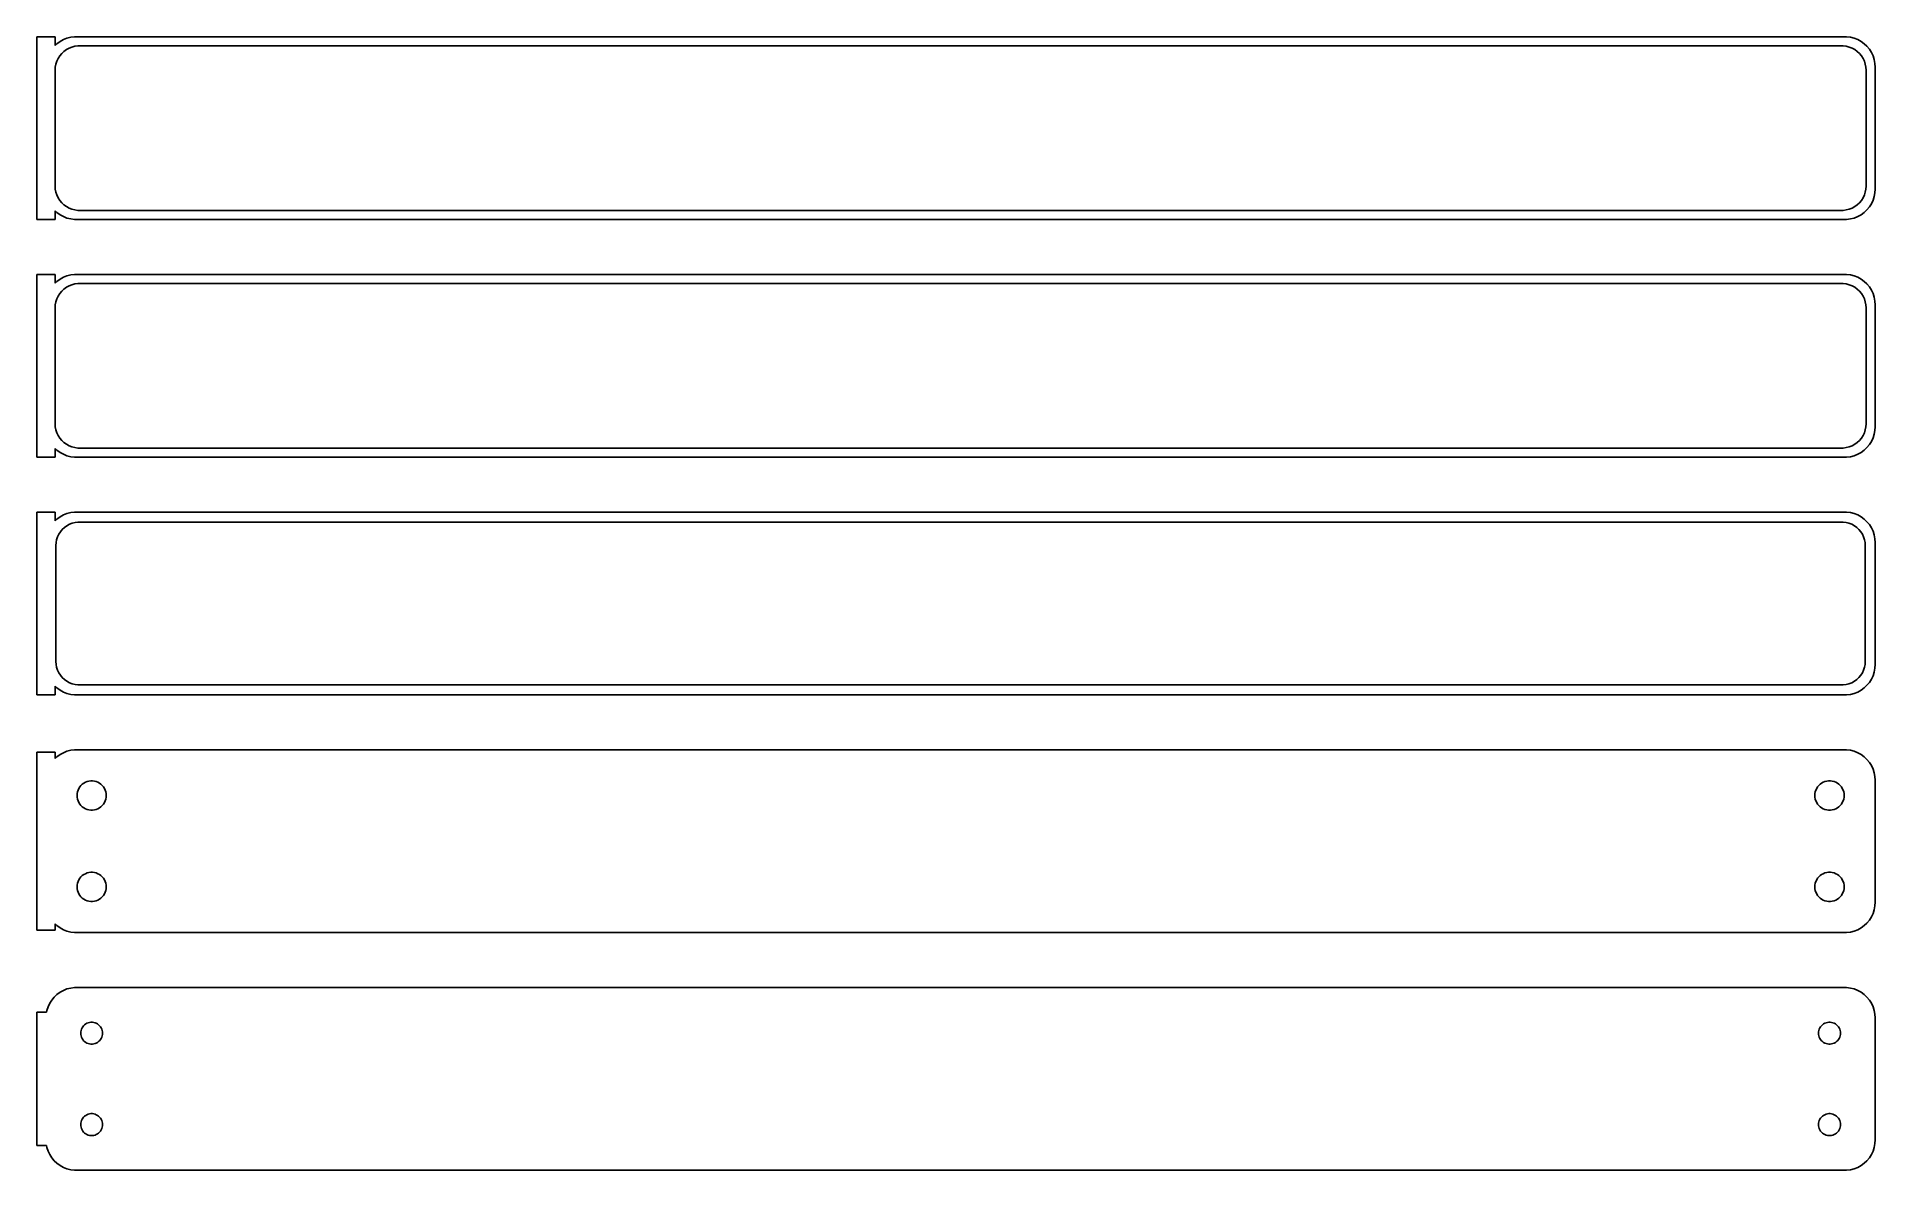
# Model space of a CAD drawing. Header units: metres. Extents: x -152 to 150, y 141 to 327.
import ezdxf

# ---------------------------------------------------------------- set-up
doc = ezdxf.new("R2010")
doc.units = ezdxf.units.M

msp = doc.modelspace()

# ---------------------------------------------------------------- linework, layer by layer
for p, q in [((-148.5, 326.99), (-151.5, 326.99)), ((-151.5, 326.99), (-151.5, 297.01)), ((-148.5, 325.559), (-148.5, 326.99)), ((-148.187, 325.853), (-148.5, 325.559)), ((-147.679, 326.222), (-148.187, 325.853)), ((-147.129, 326.524), (-147.679, 326.222)), ((-146.545, 326.755), (-147.129, 326.524)), ((-145.937, 326.911), (-146.545, 326.755)), ((-145.314, 326.99), (-145.937, 326.911)), ((145.314, 326.99), (-145.314, 326.99)), ((145.937, 326.911), (145.314, 326.99)), ((146.545, 326.755), (145.937, 326.911)), ((147.129, 326.524), (146.545, 326.755)), ((147.679, 326.222), (147.129, 326.524)), ((148.187, 325.853), (147.679, 326.222)), ((148.645, 325.423), (148.187, 325.853)), ((-148.374, 322.495), (-148.219, 322.972)), ((-148.219, 322.972), (-148.005, 323.427)), ((-148.005, 323.427), (-147.736, 323.851)), ((-147.736, 323.851), (-147.416, 324.238)), ((-147.416, 324.238), (-147.05, 324.582)), ((-147.05, 324.582), (-146.643, 324.877)), ((-146.643, 324.877), (-146.203, 325.119)), ((-146.203, 325.119), (-145.736, 325.304)), ((-145.736, 325.304), (-145.25, 325.429)), ((-145.25, 325.429), (-144.751, 325.492)), ((-144.751, 325.492), (144.751, 325.492)), ((144.751, 325.492), (145.25, 325.429)), ((145.25, 325.429), (145.736, 325.304)), ((145.736, 325.304), (146.203, 325.119)), ((146.203, 325.119), (146.643, 324.877)), ((146.643, 324.877), (147.05, 324.582)), ((147.05, 324.582), (147.416, 324.238)), ((147.416, 324.238), (147.736, 323.851)), ((147.736, 323.851), (148.005, 323.427)), ((148.005, 323.427), (148.219, 322.972)), ((148.219, 322.972), (148.374, 322.495)), ((149.045, 324.939), (148.645, 325.423)), ((149.382, 324.409), (149.045, 324.939)), ((149.649, 323.841), (149.382, 324.409)), ((149.843, 323.243), (149.649, 323.841)), ((149.961, 322.627), (149.843, 323.243)), ((150, 322), (149.961, 322.627)), ((-148.5, 321.5), (-148.468, 322.001)), ((-148.5, 302.5), (-148.5, 321.5)), ((-148.468, 322.001), (-148.374, 322.495)), ((148.374, 322.495), (148.468, 322.001)), ((148.468, 322.001), (148.5, 321.5)), ((148.5, 321.5), (148.5, 302.5)), ((150, 302), (150, 322)), ((-148.468, 301.999), (-148.5, 302.5)), ((-148.374, 301.505), (-148.468, 301.999)), ((-148.219, 301.028), (-148.374, 301.505)), ((148.374, 301.505), (148.219, 301.028)), ((148.468, 301.999), (148.374, 301.505)), ((148.5, 302.5), (148.468, 301.999)), ((149.961, 301.373), (150, 302)), ((-148.005, 300.573), (-148.219, 301.028)), ((-147.736, 300.149), (-148.005, 300.573)), ((-147.416, 299.762), (-147.736, 300.149)), ((-147.05, 299.418), (-147.416, 299.762)), ((-146.643, 299.123), (-147.05, 299.418)), ((-146.203, 298.881), (-146.643, 299.123)), ((-145.736, 298.696), (-146.203, 298.881)), ((-145.25, 298.571), (-145.736, 298.696)), ((-144.751, 298.508), (-145.25, 298.571)), ((144.751, 298.508), (-144.751, 298.508)), ((145.25, 298.571), (144.751, 298.508)), ((145.736, 298.696), (145.25, 298.571)), ((146.203, 298.881), (145.736, 298.696)), ((146.643, 299.123), (146.203, 298.881)), ((147.05, 299.418), (146.643, 299.123)), ((147.416, 299.762), (147.05, 299.418)), ((147.736, 300.149), (147.416, 299.762)), ((148.005, 300.573), (147.736, 300.149)), ((148.219, 301.028), (148.005, 300.573)), ((148.187, 298.147), (148.645, 298.577)), ((148.645, 298.577), (149.045, 299.061)), ((149.045, 299.061), (149.382, 299.591)), ((149.382, 299.591), (149.649, 300.159)), ((149.649, 300.159), (149.843, 300.757)), ((149.843, 300.757), (149.961, 301.373)), ((-151.5, 297.01), (-148.5, 297.01)), ((-148.5, 298.441), (-148.187, 298.147)), ((-148.5, 297.01), (-148.5, 298.441)), ((-148.187, 298.147), (-147.679, 297.778)), ((-147.679, 297.778), (-147.129, 297.476)), ((-147.129, 297.476), (-146.545, 297.245)), ((-146.545, 297.245), (-145.937, 297.089)), ((-145.937, 297.089), (-145.314, 297.01)), ((-145.314, 297.01), (145.314, 297.01)), ((145.314, 297.01), (145.937, 297.089)), ((145.937, 297.089), (146.545, 297.245)), ((146.545, 297.245), (147.129, 297.476)), ((147.129, 297.476), (147.679, 297.778)), ((147.679, 297.778), (148.187, 298.147)), ((-148.5, 287.99), (-151.5, 287.99)), ((-151.5, 287.99), (-151.5, 258.01)), ((-148.5, 286.559), (-148.5, 287.99)), ((-148.187, 286.853), (-148.5, 286.559)), ((-147.679, 287.222), (-148.187, 286.853)), ((-147.129, 287.524), (-147.679, 287.222)), ((-146.545, 287.755), (-147.129, 287.524)), ((-145.937, 287.911), (-146.545, 287.755)), ((-145.314, 287.99), (-145.937, 287.911)), ((-145.736, 286.304), (-145.25, 286.429)), ((145.314, 287.99), (-145.314, 287.99)), ((-145.25, 286.429), (-144.751, 286.492)), ((-144.751, 286.492), (144.751, 286.492)), ((144.751, 286.492), (145.25, 286.429)), ((145.25, 286.429), (145.736, 286.304)), ((145.937, 287.911), (145.314, 287.99)), ((146.545, 287.755), (145.937, 287.911)), ((147.129, 287.524), (146.545, 287.755)), ((147.679, 287.222), (147.129, 287.524)), ((148.187, 286.853), (147.679, 287.222)), ((148.645, 286.423), (148.187, 286.853)), ((-148.468, 283.001), (-148.374, 283.495)), ((-148.374, 283.495), (-148.219, 283.972)), ((-148.219, 283.972), (-148.005, 284.427)), ((-148.005, 284.427), (-147.736, 284.851)), ((-147.736, 284.851), (-147.416, 285.238)), ((-147.416, 285.238), (-147.05, 285.582)), ((-147.05, 285.582), (-146.643, 285.877)), ((-146.643, 285.877), (-146.203, 286.119)), ((-146.203, 286.119), (-145.736, 286.304)), ((145.736, 286.304), (146.203, 286.119)), ((146.203, 286.119), (146.643, 285.877)), ((146.643, 285.877), (147.05, 285.582)), ((147.05, 285.582), (147.416, 285.238)), ((147.416, 285.238), (147.736, 284.851)), ((147.736, 284.851), (148.005, 284.427)), ((148.005, 284.427), (148.219, 283.972)), ((148.219, 283.972), (148.374, 283.495)), ((148.374, 283.495), (148.468, 283.001)), ((149.045, 285.939), (148.645, 286.423)), ((149.382, 285.409), (149.045, 285.939)), ((149.649, 284.841), (149.382, 285.409)), ((149.843, 284.243), (149.649, 284.841)), ((149.961, 283.627), (149.843, 284.243)), ((150, 283), (149.961, 283.627)), ((-148.5, 282.5), (-148.468, 283.001)), ((-148.5, 263.5), (-148.5, 282.5)), ((148.468, 283.001), (148.5, 282.5)), ((148.5, 282.5), (148.5, 263.5)), ((150, 263), (150, 283)), ((-148.468, 262.999), (-148.5, 263.5)), ((-148.374, 262.505), (-148.468, 262.999)), ((-148.219, 262.028), (-148.374, 262.505)), ((148.374, 262.505), (148.219, 262.028)), ((148.468, 262.999), (148.374, 262.505)), ((148.5, 263.5), (148.468, 262.999)), ((149.843, 261.757), (149.961, 262.373)), ((149.961, 262.373), (150, 263)), ((-148.5, 259.441), (-148.187, 259.147)), ((-148.5, 258.01), (-148.5, 259.441)), ((-148.005, 261.573), (-148.219, 262.028)), ((-147.736, 261.149), (-148.005, 261.573)), ((-147.416, 260.762), (-147.736, 261.149)), ((-147.05, 260.418), (-147.416, 260.762)), ((-146.643, 260.123), (-147.05, 260.418)), ((-146.203, 259.881), (-146.643, 260.123)), ((-145.736, 259.696), (-146.203, 259.881)), ((-145.25, 259.571), (-145.736, 259.696)), ((-144.751, 259.508), (-145.25, 259.571)), ((144.751, 259.508), (-144.751, 259.508)), ((145.25, 259.571), (144.751, 259.508)), ((145.736, 259.696), (145.25, 259.571)), ((146.203, 259.881), (145.736, 259.696)), ((146.643, 260.123), (146.203, 259.881)), ((147.05, 260.418), (146.643, 260.123)), ((147.416, 260.762), (147.05, 260.418)), ((147.736, 261.149), (147.416, 260.762)), ((148.005, 261.573), (147.736, 261.149)), ((148.219, 262.028), (148.005, 261.573)), ((148.187, 259.147), (148.645, 259.577)), ((148.645, 259.577), (149.045, 260.061)), ((149.045, 260.061), (149.382, 260.591)), ((149.382, 260.591), (149.649, 261.159)), ((149.649, 261.159), (149.843, 261.757)), ((-151.5, 258.01), (-148.5, 258.01)), ((-148.187, 259.147), (-147.679, 258.778)), ((-147.679, 258.778), (-147.129, 258.476)), ((-147.129, 258.476), (-146.545, 258.245)), ((-146.545, 258.245), (-145.937, 258.089)), ((-145.937, 258.089), (-145.314, 258.01)), ((-145.314, 258.01), (145.314, 258.01)), ((145.314, 258.01), (145.937, 258.089)), ((145.937, 258.089), (146.545, 258.245)), ((146.545, 258.245), (147.129, 258.476)), ((147.129, 258.476), (147.679, 258.778)), ((147.679, 258.778), (148.187, 259.147)), ((-148.5, 248.99), (-151.5, 248.99)), ((-151.5, 248.99), (-151.5, 219.01)), ((-148.5, 247.559), (-148.5, 248.99)), ((-148.187, 247.853), (-148.5, 247.559)), ((-147.679, 248.222), (-148.187, 247.853)), ((-147.129, 248.524), (-147.679, 248.222)), ((-146.545, 248.755), (-147.129, 248.524)), ((-145.937, 248.911), (-146.545, 248.755)), ((-145.314, 248.99), (-145.937, 248.911)), ((-145.697, 247.183), (-145.226, 247.304)), ((145.314, 248.99), (-145.314, 248.99)), ((-145.226, 247.304), (-144.743, 247.365)), ((-144.743, 247.365), (144.743, 247.365)), ((144.743, 247.365), (145.226, 247.304)), ((145.226, 247.304), (145.697, 247.183)), ((145.937, 248.911), (145.314, 248.99)), ((146.545, 248.755), (145.937, 248.911)), ((147.129, 248.524), (146.545, 248.755)), ((147.679, 248.222), (147.129, 248.524)), ((148.187, 247.853), (147.679, 248.222)), ((148.645, 247.423), (148.187, 247.853)), ((149.045, 246.939), (148.645, 247.423)), ((-148.342, 243.985), (-148.251, 244.463)), ((-148.251, 244.463), (-148.101, 244.926)), ((-148.101, 244.926), (-147.894, 245.366)), ((-147.894, 245.366), (-147.633, 245.776)), ((-147.633, 245.776), (-147.323, 246.151)), ((-147.323, 246.151), (-146.969, 246.484)), ((-146.969, 246.484), (-146.575, 246.77)), ((-146.575, 246.77), (-146.149, 247.004)), ((-146.149, 247.004), (-145.697, 247.183)), ((145.697, 247.183), (146.149, 247.004)), ((146.149, 247.004), (146.575, 246.77)), ((146.575, 246.77), (146.969, 246.484)), ((146.969, 246.484), (147.323, 246.151)), ((147.323, 246.151), (147.633, 245.776)), ((147.633, 245.776), (147.894, 245.366)), ((147.894, 245.366), (148.101, 244.926)), ((148.101, 244.926), (148.251, 244.463)), ((148.251, 244.463), (148.342, 243.985)), ((149.382, 246.409), (149.045, 246.939)), ((149.649, 245.841), (149.382, 246.409)), ((149.843, 245.243), (149.649, 245.841)), ((149.961, 244.627), (149.843, 245.243)), ((150, 244), (149.961, 244.627)), ((-148.373, 243.5), (-148.342, 243.985)), ((-148.373, 224.5), (-148.373, 243.5)), ((148.342, 243.985), (148.373, 243.5)), ((148.373, 243.5), (148.373, 224.5)), ((150, 224), (150, 244)), ((-148.342, 224.015), (-148.373, 224.5)), ((-148.251, 223.537), (-148.342, 224.015)), ((-148.101, 223.074), (-148.251, 223.537)), ((148.251, 223.537), (148.101, 223.074)), ((148.342, 224.015), (148.251, 223.537)), ((148.373, 224.5), (148.342, 224.015)), ((149.843, 222.757), (149.961, 223.373)), ((149.961, 223.373), (150, 224)), ((-148.5, 220.441), (-148.187, 220.147)), ((-148.5, 219.01), (-148.5, 220.441)), ((-148.187, 220.147), (-147.679, 219.778)), ((-147.894, 222.634), (-148.101, 223.074)), ((-147.633, 222.224), (-147.894, 222.634)), ((-147.323, 221.849), (-147.633, 222.224)), ((-146.969, 221.516), (-147.323, 221.849)), ((-146.575, 221.23), (-146.969, 221.516)), ((-146.149, 220.996), (-146.575, 221.23)), ((-145.697, 220.817), (-146.149, 220.996)), ((-145.226, 220.696), (-145.697, 220.817)), ((-144.743, 220.635), (-145.226, 220.696)), ((144.743, 220.635), (-144.743, 220.635)), ((145.226, 220.696), (144.743, 220.635)), ((145.697, 220.817), (145.226, 220.696)), ((146.149, 220.996), (145.697, 220.817)), ((146.575, 221.23), (146.149, 220.996)), ((146.969, 221.516), (146.575, 221.23)), ((147.323, 221.849), (146.969, 221.516)), ((147.633, 222.224), (147.323, 221.849)), ((147.894, 222.634), (147.633, 222.224)), ((147.679, 219.778), (148.187, 220.147)), ((148.101, 223.074), (147.894, 222.634)), ((148.187, 220.147), (148.645, 220.577)), ((148.645, 220.577), (149.045, 221.061)), ((149.045, 221.061), (149.382, 221.591)), ((149.382, 221.591), (149.649, 222.159)), ((149.649, 222.159), (149.843, 222.757)), ((-151.5, 219.01), (-148.5, 219.01)), ((-147.679, 219.778), (-147.129, 219.476)), ((-147.129, 219.476), (-146.545, 219.245)), ((-146.545, 219.245), (-145.937, 219.089)), ((-145.937, 219.089), (-145.314, 219.01)), ((-145.314, 219.01), (145.314, 219.01)), ((145.314, 219.01), (145.937, 219.089)), ((145.937, 219.089), (146.545, 219.245)), ((146.545, 219.245), (147.129, 219.476)), ((147.129, 219.476), (147.679, 219.778)), ((-148.5, 209.615), (-151.5, 209.615)), ((-151.5, 209.615), (-151.5, 180.385)), ((-148.5, 208.559), (-148.5, 209.615)), ((-148.187, 208.853), (-148.5, 208.559)), ((-147.679, 209.222), (-148.187, 208.853)), ((-147.129, 209.524), (-147.679, 209.222)), ((-146.545, 209.755), (-147.129, 209.524)), ((-145.937, 209.911), (-146.545, 209.755)), ((-145.314, 209.99), (-145.937, 209.911)), ((145.314, 209.99), (-145.314, 209.99)), ((145.937, 209.911), (145.314, 209.99)), ((146.545, 209.755), (145.937, 209.911)), ((147.129, 209.524), (146.545, 209.755)), ((147.679, 209.222), (147.129, 209.524)), ((148.187, 208.853), (147.679, 209.222)), ((148.645, 208.423), (148.187, 208.853)), ((149.045, 207.939), (148.645, 208.423)), ((149.382, 207.409), (149.045, 207.939)), ((149.649, 206.841), (149.382, 207.409)), ((149.843, 206.243), (149.649, 206.841)), ((149.961, 205.627), (149.843, 206.243)), ((150, 205), (149.961, 205.627)), ((-144.9, 202.5), (-144.881, 202.801)), ((-144.881, 202.199), (-144.9, 202.5)), ((-144.881, 202.801), (-144.825, 203.097)), ((-144.825, 201.903), (-144.881, 202.199)), ((-144.825, 203.097), (-144.731, 203.383)), ((-144.731, 203.383), (-144.603, 203.656)), ((-144.603, 203.656), (-144.442, 203.911)), ((-144.442, 203.911), (-144.25, 204.143)), ((-144.25, 204.143), (-144.03, 204.349)), ((-144.03, 204.349), (-143.786, 204.526)), ((-143.786, 204.526), (-143.522, 204.672)), ((-143.522, 204.672), (-143.242, 204.783)), ((-143.242, 204.783), (-142.95, 204.857)), ((-142.95, 204.857), (-142.651, 204.895)), ((-142.651, 204.895), (-142.349, 204.895)), ((-142.349, 204.895), (-142.05, 204.857)), ((-142.05, 204.857), (-141.758, 204.783)), ((-141.758, 204.783), (-141.478, 204.672)), ((-141.478, 204.672), (-141.214, 204.526)), ((-141.214, 204.526), (-140.97, 204.349)), ((-140.97, 204.349), (-140.75, 204.143)), ((-140.75, 204.143), (-140.558, 203.911)), ((-140.558, 203.911), (-140.397, 203.656)), ((-140.397, 203.656), (-140.269, 203.383)), ((-140.269, 203.383), (-140.175, 203.097)), ((-140.175, 203.097), (-140.119, 202.801)), ((-140.119, 202.199), (-140.175, 201.903)), ((-140.119, 202.801), (-140.1, 202.5)), ((-140.1, 202.5), (-140.119, 202.199)), ((140.1, 202.5), (140.119, 202.801)), ((140.119, 202.199), (140.1, 202.5)), ((140.119, 202.801), (140.175, 203.097)), ((140.175, 201.903), (140.119, 202.199)), ((140.175, 203.097), (140.269, 203.383)), ((140.269, 203.383), (140.397, 203.656)), ((140.397, 203.656), (140.558, 203.911)), ((140.558, 203.911), (140.75, 204.143)), ((140.75, 204.143), (140.97, 204.349)), ((140.97, 204.349), (141.214, 204.526)), ((141.214, 204.526), (141.478, 204.672)), ((141.478, 204.672), (141.758, 204.783)), ((141.758, 204.783), (142.05, 204.857)), ((142.05, 204.857), (142.349, 204.895)), ((142.349, 204.895), (142.651, 204.895)), ((142.651, 204.895), (142.95, 204.857)), ((142.95, 204.857), (143.242, 204.783)), ((143.242, 204.783), (143.522, 204.672)), ((143.522, 204.672), (143.786, 204.526)), ((143.786, 204.526), (144.03, 204.349)), ((144.03, 204.349), (144.25, 204.143)), ((144.25, 204.143), (144.442, 203.911)), ((144.442, 203.911), (144.603, 203.656)), ((144.603, 203.656), (144.731, 203.383)), ((144.731, 203.383), (144.825, 203.097)), ((144.825, 203.097), (144.881, 202.801)), ((144.881, 202.199), (144.825, 201.903)), ((144.881, 202.801), (144.9, 202.5)), ((144.9, 202.5), (144.881, 202.199)), ((150, 185), (150, 205)), ((-144.731, 201.617), (-144.825, 201.903)), ((-144.603, 201.344), (-144.731, 201.617)), ((-144.442, 201.089), (-144.603, 201.344)), ((-144.25, 200.857), (-144.442, 201.089)), ((-144.03, 200.651), (-144.25, 200.857)), ((-143.786, 200.474), (-144.03, 200.651)), ((-143.522, 200.328), (-143.786, 200.474)), ((-143.242, 200.217), (-143.522, 200.328)), ((-142.95, 200.143), (-143.242, 200.217)), ((-142.651, 200.105), (-142.95, 200.143)), ((-142.349, 200.105), (-142.651, 200.105)), ((-142.05, 200.143), (-142.349, 200.105)), ((-141.758, 200.217), (-142.05, 200.143)), ((-141.478, 200.328), (-141.758, 200.217)), ((-141.214, 200.474), (-141.478, 200.328)), ((-140.97, 200.651), (-141.214, 200.474)), ((-140.75, 200.857), (-140.97, 200.651)), ((-140.558, 201.089), (-140.75, 200.857)), ((-140.397, 201.344), (-140.558, 201.089)), ((-140.269, 201.617), (-140.397, 201.344)), ((-140.175, 201.903), (-140.269, 201.617)), ((140.269, 201.617), (140.175, 201.903)), ((140.397, 201.344), (140.269, 201.617)), ((140.558, 201.089), (140.397, 201.344)), ((140.75, 200.857), (140.558, 201.089)), ((140.97, 200.651), (140.75, 200.857)), ((141.214, 200.474), (140.97, 200.651)), ((141.478, 200.328), (141.214, 200.474)), ((141.758, 200.217), (141.478, 200.328)), ((142.05, 200.143), (141.758, 200.217)), ((142.349, 200.105), (142.05, 200.143)), ((142.651, 200.105), (142.349, 200.105)), ((142.95, 200.143), (142.651, 200.105)), ((143.242, 200.217), (142.95, 200.143)), ((143.522, 200.328), (143.242, 200.217)), ((143.786, 200.474), (143.522, 200.328)), ((144.03, 200.651), (143.786, 200.474)), ((144.25, 200.857), (144.03, 200.651)), ((144.442, 201.089), (144.25, 200.857)), ((144.603, 201.344), (144.442, 201.089)), ((144.731, 201.617), (144.603, 201.344)), ((144.825, 201.903), (144.731, 201.617)), ((-144.9, 187.5), (-144.881, 187.801)), ((-144.881, 187.199), (-144.9, 187.5)), ((-144.881, 187.801), (-144.825, 188.097)), ((-144.825, 186.903), (-144.881, 187.199)), ((-144.825, 188.097), (-144.731, 188.383)), ((-144.731, 188.383), (-144.603, 188.656)), ((-144.603, 188.656), (-144.442, 188.911)), ((-144.442, 188.911), (-144.25, 189.143)), ((-144.25, 189.143), (-144.03, 189.349)), ((-144.03, 189.349), (-143.786, 189.526)), ((-143.786, 189.526), (-143.522, 189.672)), ((-143.522, 189.672), (-143.242, 189.783)), ((-143.242, 189.783), (-142.95, 189.857)), ((-142.95, 189.857), (-142.651, 189.895)), ((-142.651, 189.895), (-142.349, 189.895)), ((-142.349, 189.895), (-142.05, 189.857)), ((-142.05, 189.857), (-141.758, 189.783)), ((-141.758, 189.783), (-141.478, 189.672)), ((-141.478, 189.672), (-141.214, 189.526)), ((-141.214, 189.526), (-140.97, 189.349)), ((-140.97, 189.349), (-140.75, 189.143)), ((-140.75, 189.143), (-140.558, 188.911)), ((-140.558, 188.911), (-140.397, 188.656)), ((-140.397, 188.656), (-140.269, 188.383)), ((-140.269, 188.383), (-140.175, 188.097)), ((-140.175, 188.097), (-140.119, 187.801)), ((-140.119, 187.199), (-140.175, 186.903)), ((-140.119, 187.801), (-140.1, 187.5)), ((-140.1, 187.5), (-140.119, 187.199)), ((140.1, 187.5), (140.119, 187.801)), ((140.119, 187.199), (140.1, 187.5)), ((140.119, 187.801), (140.175, 188.097)), ((140.175, 186.903), (140.119, 187.199)), ((140.175, 188.097), (140.269, 188.383)), ((140.269, 188.383), (140.397, 188.656)), ((140.397, 188.656), (140.558, 188.911)), ((140.558, 188.911), (140.75, 189.143)), ((140.75, 189.143), (140.97, 189.349)), ((140.97, 189.349), (141.214, 189.526)), ((141.214, 189.526), (141.478, 189.672)), ((141.478, 189.672), (141.758, 189.783)), ((141.758, 189.783), (142.05, 189.857)), ((142.05, 189.857), (142.349, 189.895)), ((142.349, 189.895), (142.651, 189.895)), ((142.651, 189.895), (142.95, 189.857)), ((142.95, 189.857), (143.242, 189.783)), ((143.242, 189.783), (143.522, 189.672)), ((143.522, 189.672), (143.786, 189.526)), ((143.786, 189.526), (144.03, 189.349)), ((144.03, 189.349), (144.25, 189.143)), ((144.25, 189.143), (144.442, 188.911)), ((144.442, 188.911), (144.603, 188.656)), ((144.603, 188.656), (144.731, 188.383)), ((144.731, 188.383), (144.825, 188.097)), ((144.825, 188.097), (144.881, 187.801)), ((144.881, 187.199), (144.825, 186.903)), ((144.881, 187.801), (144.9, 187.5)), ((144.9, 187.5), (144.881, 187.199)), ((-144.731, 186.617), (-144.825, 186.903)), ((-144.603, 186.344), (-144.731, 186.617)), ((-144.442, 186.089), (-144.603, 186.344)), ((-144.25, 185.857), (-144.442, 186.089)), ((-144.03, 185.651), (-144.25, 185.857)), ((-143.786, 185.474), (-144.03, 185.651)), ((-143.522, 185.328), (-143.786, 185.474)), ((-143.242, 185.217), (-143.522, 185.328)), ((-142.95, 185.143), (-143.242, 185.217)), ((-142.651, 185.105), (-142.95, 185.143)), ((-142.349, 185.105), (-142.651, 185.105)), ((-142.05, 185.143), (-142.349, 185.105)), ((-141.758, 185.217), (-142.05, 185.143)), ((-141.478, 185.328), (-141.758, 185.217)), ((-141.214, 185.474), (-141.478, 185.328)), ((-140.97, 185.651), (-141.214, 185.474)), ((-140.75, 185.857), (-140.97, 185.651)), ((-140.558, 186.089), (-140.75, 185.857)), ((-140.397, 186.344), (-140.558, 186.089)), ((-140.269, 186.617), (-140.397, 186.344)), ((-140.175, 186.903), (-140.269, 186.617)), ((140.269, 186.617), (140.175, 186.903)), ((140.397, 186.344), (140.269, 186.617)), ((140.558, 186.089), (140.397, 186.344)), ((140.75, 185.857), (140.558, 186.089)), ((140.97, 185.651), (140.75, 185.857)), ((141.214, 185.474), (140.97, 185.651)), ((141.478, 185.328), (141.214, 185.474)), ((141.758, 185.217), (141.478, 185.328)), ((142.05, 185.143), (141.758, 185.217)), ((142.349, 185.105), (142.05, 185.143)), ((142.651, 185.105), (142.349, 185.105)), ((142.95, 185.143), (142.651, 185.105)), ((143.242, 185.217), (142.95, 185.143)), ((143.522, 185.328), (143.242, 185.217)), ((143.786, 185.474), (143.522, 185.328)), ((144.03, 185.651), (143.786, 185.474)), ((144.25, 185.857), (144.03, 185.651)), ((144.442, 186.089), (144.25, 185.857)), ((144.603, 186.344), (144.442, 186.089)), ((144.731, 186.617), (144.603, 186.344)), ((144.825, 186.903), (144.731, 186.617)), ((149.843, 183.757), (149.961, 184.373)), ((149.961, 184.373), (150, 185)), ((-148.5, 180.385), (-148.5, 181.441)), ((-148.5, 181.441), (-148.187, 181.147)), ((-148.187, 181.147), (-147.679, 180.778)), ((147.679, 180.778), (148.187, 181.147)), ((148.187, 181.147), (148.645, 181.577)), ((148.645, 181.577), (149.045, 182.061)), ((149.045, 182.061), (149.382, 182.591)), ((149.382, 182.591), (149.649, 183.159)), ((149.649, 183.159), (149.843, 183.757)), ((-151.5, 180.385), (-148.5, 180.385)), ((-147.679, 180.778), (-147.129, 180.476)), ((-147.129, 180.476), (-146.545, 180.245)), ((-146.545, 180.245), (-145.937, 180.089)), ((-145.937, 180.089), (-145.314, 180.01)), ((-145.314, 180.01), (145.314, 180.01)), ((145.314, 180.01), (145.937, 180.089)), ((145.937, 180.089), (146.545, 180.245)), ((146.545, 180.245), (147.129, 180.476)), ((147.129, 180.476), (147.679, 180.778)), ((-149.045, 168.939), (-149.382, 168.409)), ((-148.645, 169.423), (-149.045, 168.939)), ((-148.187, 169.853), (-148.645, 169.423)), ((-147.679, 170.222), (-148.187, 169.853)), ((-147.129, 170.524), (-147.679, 170.222)), ((-146.545, 170.755), (-147.129, 170.524)), ((-145.937, 170.911), (-146.545, 170.755)), ((-145.314, 170.99), (-145.937, 170.911)), ((145.314, 170.99), (-145.314, 170.99)), ((145.937, 170.911), (145.314, 170.99)), ((146.545, 170.755), (145.937, 170.911)), ((147.129, 170.524), (146.545, 170.755)), ((147.679, 170.222), (147.129, 170.524)), ((148.187, 169.853), (147.679, 170.222)), ((148.645, 169.423), (148.187, 169.853)), ((149.045, 168.939), (148.645, 169.423)), ((149.382, 168.409), (149.045, 168.939)), ((-149.9, 166.944), (-151.5, 166.944)), ((-151.5, 166.944), (-151.5, 145.056)), ((-149.843, 167.243), (-149.9, 166.944)), ((-149.649, 167.841), (-149.843, 167.243)), ((-149.382, 168.409), (-149.649, 167.841)), ((149.649, 167.841), (149.382, 168.409)), ((149.843, 167.243), (149.649, 167.841)), ((149.961, 166.627), (149.843, 167.243)), ((150, 166), (149.961, 166.627)), ((150, 146), (150, 166)), ((-144.3, 163.5), (-144.286, 163.726)), ((-144.286, 163.274), (-144.3, 163.5)), ((-144.286, 163.726), (-144.243, 163.948)), ((-144.243, 163.052), (-144.286, 163.274)), ((-144.243, 163.948), (-144.174, 164.163)), ((-144.174, 162.837), (-144.243, 163.052)), ((-144.174, 164.163), (-144.077, 164.367)), ((-144.077, 162.633), (-144.174, 162.837)), ((-144.077, 164.367), (-143.956, 164.558)), ((-143.956, 164.558), (-143.812, 164.732)), ((-143.812, 164.732), (-143.647, 164.887)), ((-143.647, 164.887), (-143.464, 165.02)), ((-143.464, 165.02), (-143.266, 165.129)), ((-143.266, 165.129), (-143.056, 165.212)), ((-143.056, 165.212), (-142.837, 165.268)), ((-142.837, 165.268), (-142.613, 165.296)), ((-142.613, 165.296), (-142.387, 165.296)), ((-142.387, 165.296), (-142.163, 165.268)), ((-142.163, 165.268), (-141.944, 165.212)), ((-141.944, 165.212), (-141.734, 165.129)), ((-141.734, 165.129), (-141.536, 165.02)), ((-141.536, 165.02), (-141.353, 164.887)), ((-141.353, 164.887), (-141.188, 164.732)), ((-141.188, 164.732), (-141.044, 164.558)), ((-141.044, 164.558), (-140.923, 164.367)), ((-140.923, 164.367), (-140.826, 164.163)), ((-140.826, 162.837), (-140.923, 162.633)), ((-140.826, 164.163), (-140.757, 163.948)), ((-140.757, 163.052), (-140.826, 162.837)), ((-140.757, 163.948), (-140.714, 163.726)), ((-140.714, 163.274), (-140.757, 163.052)), ((-140.714, 163.726), (-140.7, 163.5)), ((-140.7, 163.5), (-140.714, 163.274)), ((140.7, 163.5), (140.714, 163.726)), ((140.714, 163.274), (140.7, 163.5)), ((140.714, 163.726), (140.757, 163.948)), ((140.757, 163.052), (140.714, 163.274)), ((140.757, 163.948), (140.826, 164.163)), ((140.826, 162.837), (140.757, 163.052)), ((140.826, 164.163), (140.923, 164.367)), ((140.923, 162.633), (140.826, 162.837)), ((140.923, 164.367), (141.044, 164.558)), ((141.044, 164.558), (141.188, 164.732)), ((141.188, 164.732), (141.353, 164.887)), ((141.353, 164.887), (141.536, 165.02)), ((141.536, 165.02), (141.734, 165.129)), ((141.734, 165.129), (141.944, 165.212)), ((141.944, 165.212), (142.163, 165.268)), ((142.163, 165.268), (142.387, 165.296)), ((142.387, 165.296), (142.613, 165.296)), ((142.613, 165.296), (142.837, 165.268)), ((142.837, 165.268), (143.056, 165.212)), ((143.056, 165.212), (143.266, 165.129)), ((143.266, 165.129), (143.464, 165.02)), ((143.464, 165.02), (143.647, 164.887)), ((143.647, 164.887), (143.812, 164.732)), ((143.812, 164.732), (143.956, 164.558)), ((143.956, 164.558), (144.077, 164.367)), ((144.077, 164.367), (144.174, 164.163)), ((144.174, 162.837), (144.077, 162.633)), ((144.174, 164.163), (144.243, 163.948)), ((144.243, 163.052), (144.174, 162.837)), ((144.243, 163.948), (144.286, 163.726)), ((144.286, 163.274), (144.243, 163.052)), ((144.286, 163.726), (144.3, 163.5)), ((144.3, 163.5), (144.286, 163.274)), ((-143.956, 162.442), (-144.077, 162.633)), ((-143.812, 162.268), (-143.956, 162.442)), ((-143.647, 162.113), (-143.812, 162.268)), ((-143.464, 161.98), (-143.647, 162.113)), ((-143.266, 161.871), (-143.464, 161.98)), ((-143.056, 161.788), (-143.266, 161.871)), ((-142.837, 161.732), (-143.056, 161.788)), ((-142.613, 161.704), (-142.837, 161.732)), ((-142.387, 161.704), (-142.613, 161.704)), ((-142.163, 161.732), (-142.387, 161.704)), ((-141.944, 161.788), (-142.163, 161.732)), ((-141.734, 161.871), (-141.944, 161.788)), ((-141.536, 161.98), (-141.734, 161.871)), ((-141.353, 162.113), (-141.536, 161.98)), ((-141.188, 162.268), (-141.353, 162.113)), ((-141.044, 162.442), (-141.188, 162.268)), ((-140.923, 162.633), (-141.044, 162.442)), ((141.044, 162.442), (140.923, 162.633)), ((141.188, 162.268), (141.044, 162.442)), ((141.353, 162.113), (141.188, 162.268)), ((141.536, 161.98), (141.353, 162.113)), ((141.734, 161.871), (141.536, 161.98)), ((141.944, 161.788), (141.734, 161.871)), ((142.163, 161.732), (141.944, 161.788)), ((142.387, 161.704), (142.163, 161.732)), ((142.613, 161.704), (142.387, 161.704)), ((142.837, 161.732), (142.613, 161.704)), ((143.056, 161.788), (142.837, 161.732)), ((143.266, 161.871), (143.056, 161.788)), ((143.464, 161.98), (143.266, 161.871)), ((143.647, 162.113), (143.464, 161.98)), ((143.812, 162.268), (143.647, 162.113)), ((143.956, 162.442), (143.812, 162.268)), ((144.077, 162.633), (143.956, 162.442)), ((-144.3, 148.5), (-144.286, 148.726)), ((-144.286, 148.274), (-144.3, 148.5)), ((-144.286, 148.726), (-144.243, 148.948)), ((-144.243, 148.052), (-144.286, 148.274)), ((-144.243, 148.948), (-144.174, 149.163)), ((-144.174, 147.837), (-144.243, 148.052)), ((-144.174, 149.163), (-144.077, 149.367)), ((-144.077, 147.633), (-144.174, 147.837)), ((-144.077, 149.367), (-143.956, 149.558)), ((-143.956, 149.558), (-143.812, 149.732)), ((-143.812, 149.732), (-143.647, 149.887)), ((-143.647, 149.887), (-143.464, 150.02)), ((-143.464, 150.02), (-143.266, 150.129)), ((-143.266, 150.129), (-143.056, 150.212)), ((-143.056, 150.212), (-142.837, 150.268)), ((-142.837, 150.268), (-142.613, 150.296)), ((-142.613, 150.296), (-142.387, 150.296)), ((-142.387, 150.296), (-142.163, 150.268)), ((-142.163, 150.268), (-141.944, 150.212)), ((-141.944, 150.212), (-141.734, 150.129)), ((-141.734, 150.129), (-141.536, 150.02)), ((-141.536, 150.02), (-141.353, 149.887)), ((-141.353, 149.887), (-141.188, 149.732)), ((-141.188, 149.732), (-141.044, 149.558)), ((-141.044, 149.558), (-140.923, 149.367)), ((-140.923, 149.367), (-140.826, 149.163)), ((-140.826, 147.837), (-140.923, 147.633)), ((-140.826, 149.163), (-140.757, 148.948)), ((-140.757, 148.052), (-140.826, 147.837)), ((-140.757, 148.948), (-140.714, 148.726)), ((-140.714, 148.274), (-140.757, 148.052)), ((-140.714, 148.726), (-140.7, 148.5)), ((-140.7, 148.5), (-140.714, 148.274)), ((140.7, 148.5), (140.714, 148.726)), ((140.714, 148.274), (140.7, 148.5)), ((140.714, 148.726), (140.757, 148.948)), ((140.757, 148.052), (140.714, 148.274)), ((140.757, 148.948), (140.826, 149.163)), ((140.826, 147.837), (140.757, 148.052)), ((140.826, 149.163), (140.923, 149.367)), ((140.923, 147.633), (140.826, 147.837)), ((140.923, 149.367), (141.044, 149.558)), ((141.044, 149.558), (141.188, 149.732)), ((141.188, 149.732), (141.353, 149.887)), ((141.353, 149.887), (141.536, 150.02)), ((141.536, 150.02), (141.734, 150.129)), ((141.734, 150.129), (141.944, 150.212)), ((141.944, 150.212), (142.163, 150.268)), ((142.163, 150.268), (142.387, 150.296)), ((142.387, 150.296), (142.613, 150.296)), ((142.613, 150.296), (142.837, 150.268)), ((142.837, 150.268), (143.056, 150.212)), ((143.056, 150.212), (143.266, 150.129)), ((143.266, 150.129), (143.464, 150.02)), ((143.464, 150.02), (143.647, 149.887)), ((143.647, 149.887), (143.812, 149.732)), ((143.812, 149.732), (143.956, 149.558)), ((143.956, 149.558), (144.077, 149.367)), ((144.077, 149.367), (144.174, 149.163)), ((144.174, 147.837), (144.077, 147.633)), ((144.174, 149.163), (144.243, 148.948)), ((144.243, 148.052), (144.174, 147.837)), ((144.243, 148.948), (144.286, 148.726)), ((144.286, 148.274), (144.243, 148.052)), ((144.286, 148.726), (144.3, 148.5)), ((144.3, 148.5), (144.286, 148.274)), ((-151.5, 145.056), (-149.9, 145.056)), ((-149.9, 145.056), (-149.843, 144.757)), ((-149.843, 144.757), (-149.649, 144.159)), ((-143.956, 147.442), (-144.077, 147.633)), ((-143.812, 147.268), (-143.956, 147.442)), ((-143.647, 147.113), (-143.812, 147.268)), ((-143.464, 146.98), (-143.647, 147.113)), ((-143.266, 146.871), (-143.464, 146.98)), ((-143.056, 146.788), (-143.266, 146.871)), ((-142.837, 146.732), (-143.056, 146.788)), ((-142.613, 146.704), (-142.837, 146.732)), ((-142.387, 146.704), (-142.613, 146.704)), ((-142.163, 146.732), (-142.387, 146.704)), ((-141.944, 146.788), (-142.163, 146.732)), ((-141.734, 146.871), (-141.944, 146.788)), ((-141.536, 146.98), (-141.734, 146.871)), ((-141.353, 147.113), (-141.536, 146.98)), ((-141.188, 147.268), (-141.353, 147.113)), ((-141.044, 147.442), (-141.188, 147.268)), ((-140.923, 147.633), (-141.044, 147.442)), ((141.044, 147.442), (140.923, 147.633)), ((141.188, 147.268), (141.044, 147.442)), ((141.353, 147.113), (141.188, 147.268)), ((141.536, 146.98), (141.353, 147.113)), ((141.734, 146.871), (141.536, 146.98)), ((141.944, 146.788), (141.734, 146.871)), ((142.163, 146.732), (141.944, 146.788)), ((142.387, 146.704), (142.163, 146.732)), ((142.613, 146.704), (142.387, 146.704)), ((142.837, 146.732), (142.613, 146.704)), ((143.056, 146.788), (142.837, 146.732)), ((143.266, 146.871), (143.056, 146.788)), ((143.464, 146.98), (143.266, 146.871)), ((143.647, 147.113), (143.464, 146.98)), ((143.812, 147.268), (143.647, 147.113)), ((143.956, 147.442), (143.812, 147.268)), ((144.077, 147.633), (143.956, 147.442)), ((149.649, 144.159), (149.843, 144.757)), ((149.843, 144.757), (149.961, 145.373)), ((149.961, 145.373), (150, 146)), ((-149.649, 144.159), (-149.382, 143.591)), ((-149.382, 143.591), (-149.045, 143.061)), ((-149.045, 143.061), (-148.645, 142.577)), ((-148.645, 142.577), (-148.187, 142.147)), ((-148.187, 142.147), (-147.679, 141.778)), ((-147.679, 141.778), (-147.129, 141.476)), ((147.129, 141.476), (147.679, 141.778)), ((147.679, 141.778), (148.187, 142.147)), ((148.187, 142.147), (148.645, 142.577)), ((148.645, 142.577), (149.045, 143.061)), ((149.045, 143.061), (149.382, 143.591)), ((149.382, 143.591), (149.649, 144.159)), ((-147.129, 141.476), (-146.545, 141.245)), ((-146.545, 141.245), (-145.937, 141.089)), ((-145.937, 141.089), (-145.314, 141.01)), ((-145.314, 141.01), (145.314, 141.01)), ((145.314, 141.01), (145.937, 141.089)), ((145.937, 141.089), (146.545, 141.245)), ((146.545, 141.245), (147.129, 141.476))]:
    msp.add_line(p, q)

doc.saveas('drawing.dxf')
